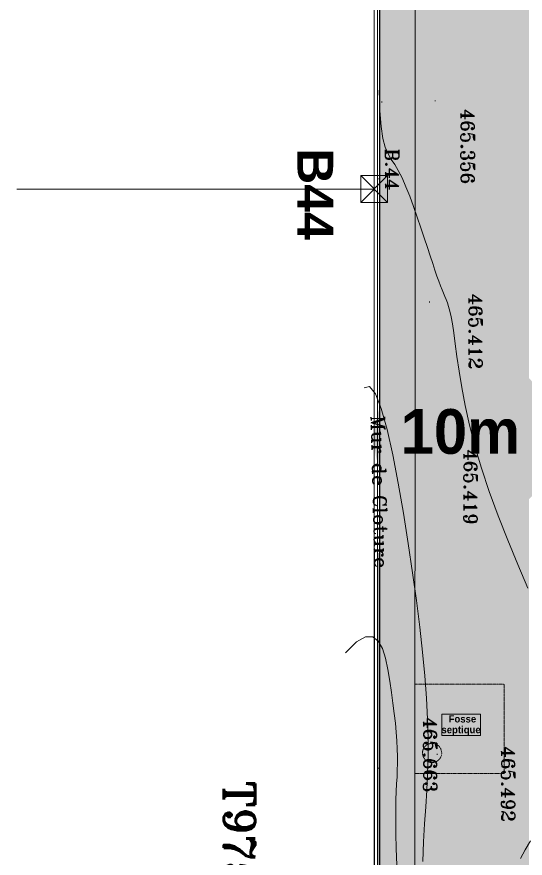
# Model space of a CAD drawing. Header units: millimetres. Extents: x 132836 to 1862386, y -330276 to -143438.
# Drawn here: x 132836 to 161297, y -234764 to -187693 of the extents above; entities that cross this region are included whole.
import ezdxf

# ---------------------------------------------------------------- set-up
doc = ezdxf.new("R2010")
doc.units = ezdxf.units.MM
doc.header["$MEASUREMENT"] = 0
doc.linetypes.add('HIDDEN', pattern=[0.375, 0.25, -0.125])
for name, color, linetype in [('Divers - Dessin général', 7, 'Continuous'), ('Hachure', 7, 'Continuous'), ('Nouveau_0', 7, 'Continuous'), ('Nouveau_CN_01_00', 7, 'Continuous'), ('Nouveau_CN_02_00', 7, 'Continuous'), ('Nouveau_Réferences foncières extraites', 7, 'Continuous'), ('Nouveau_TopoAlt', 7, 'Continuous'), ('Nouveau_TopoJIS', 7, 'Continuous'), ('Nouveau_TOPOJIS TITRE', 7, 'Continuous'), ('Nouveau_TopoMa TITTR', 7, 'Continuous'), ('Textes - 1_100', 7, 'Continuous'), ('TopoAlt', 7, 'Continuous')]:
    doc.layers.add(name, color=color, linetype=linetype)
doc.styles.add('STYLE_GENERE_3', font='')
doc.styles.add('STYLE_GENERE_4', font='')
doc.styles.add('STYLE_GENERE_5', font='romant.shx')
doc.styles.get('STYLE_GENERE_3').set_extended_font_data('Arial', bold=True)
doc.styles.get('STYLE_GENERE_4').set_extended_font_data('Agency FB', bold=True)

msp = doc.modelspace()

# ---------------------------------------------------------------- hatches: boundary and pattern name
at = {"linetype": 'Continuous', "lineweight": 0, "true_color": 0x6f6f6f}
h = msp.add_hatch(color=8, dxfattribs=at)
h.paths.add_polyline_path([(141848.442, -275935.042), (141848.442, -295062.571), (269220.821, -293826.868), (269220.821, -270902.734), (268763.049, -270902.734), (254213.6, -271040.575), (254213.6, -163437.635), (153156.2, -163437.635), (153156.2, -271040.575), (153182.962, -271040.57), (153183.146, -272000.514, -0.409427364), (149183.681, -275935.042)])
h.paths.add_polyline_path([(158435.584, -260639.953), (155145.584, -260639.953), (155145.584, -248364.953), (155145.584, -243089.974), (155145.584, -242189.974), (158435.584, -242189.974)], flags=0)
h.paths.add_polyline_path([(196775.042, -260810.571), (196775.042, -222495.57), (186955.542, -222495.57), (186955.542, -218295.57), (196754.55, -218295.57), (196754.55, -208495.57), (196754.55, -204495.57), (193355.542, -204495.57), (193355.542, -201780.57), (193355.542, -195161.535), (195576.034, -195161.535), (195576.034, -189810.571), (217850.068, -189810.571), (217850.068, -262266.885), (245610.045, -262266.885), (245610.045, -253395.571), (245626.034, -253395.571), (246426.034, -253395.571), (247826.034, -253395.571), (247826.034, -248005.571), (247826.034, -246605.571), (245626.034, -246605.571), (245610.045, -246605.571), (245610.045, -171995.57), (212806.28, -171995.57), (161503.433, -171995.57), (161503.433, -193810.571), (161503.433, -230015.57), (161503.433, -260810.571)], flags=0)
h.paths.add_polyline_path([(162737.042, -269433.913, -0.09031866), (162858.773, -268727.623, -0.201448728), (163912.639, -267592.74, -0.104211445), (164718.006, -267415.055), (165317.979, -267409.371, -0.104044608), (166125.354, -267571.244, -0.238255457), (167284.257, -268953.318, -0.055188622), (167336.836, -269390.334), (167338.931, -269611.438), (167351.046, -270890.267), (167092.583, -271892.761, -0.267949192), (165370.083, -272909.124), (164770.11, -272914.808, -0.193717464), (163379.252, -272370.185, -0.070568756), (163028.663, -271931.262, -0.131652498), (162751.253, -270933.845)], flags=0)
h.paths.add_polyline_path([(173316.986, -273599.031), (173316.986, -273452.052), (173330.488, -267377.824, -0.380556701), (175316.986, -265609.826), (175394.714, -265609.826), (175394.714, -270609.826), (190394.714, -270609.826), (190394.714, -265609.826), (195356.191, -265609.826, -0.414213562), (196856.191, -267109.826), (196856.191, -273660.699, -0.345501612), (195137.285, -275433.432), (175327.752, -275599.002, -0.415791099)], flags=0)
h.paths.add_polyline_path([(205510.093, -271504.083, -0.134473934), (205230.948, -270484.937), (205230.948, -268984.937, -0.414213562), (207230.948, -266984.937), (207830.948, -266984.937, -0.414213562), (209830.948, -268984.937), (209830.948, -270484.937, -0.128820346), (209574.03, -271465.581, -0.270936291), (207830.948, -272484.937), (207230.948, -272484.937, -0.264979997)], flags=0)
h.paths.add_polyline_path([(217862.687, -273329.325), (217869.949, -267730.336, -0.098561509), (218100.718, -266943.721), (218117.681, -266951.545, -0.258849002), (219955.479, -265605.827), (219953.141, -265587.294), (220637.569, -265587.294), (220637.569, -265687.294), (220637.569, -270687.294), (250537.569, -270687.294), (250537.569, -265687.294), (252208.004, -265687.294), (254186.294, -265687.294), (254186.294, -267687.294), (254186.294, -271062.255, 0.001345761), (254186.323, -271073.021), (254197.209, -273095.233, -0.414213562), (252208.004, -275105.97), (243484.534, -275105.97, -0.005188955), (243431.438, -275116.103), (235447.992, -275196.191), (220071.012, -275253.24, -0.386553331), (217873.089, -273475.385, -0.025189219)], flags=0)
at = {"linetype": 'Continuous', "lineweight": 0, "true_color": 0x90b349}
msp.add_hatch(color=55, dxfattribs=at).paths.add_polyline_path([(153135.736, -163719.488), (153116.298, -271660.98), (155116.298, -271661.341), (155135.376, -165719.848), (251905.262, -165737.275), (251887.357, -265587.294), (253887.357, -265587.654), (253905.622, -163737.635)])
at = {"linetype": 'Continuous', "lineweight": 0, "true_color": 0xa7a7a7}
msp.add_hatch(color=253, dxfattribs=at).paths.add_polyline_path([(152844.113, -211296.518, 1), (162844.113, -211296.518, 1)])

# ---------------------------------------------------------------- linework, layer by layer
at = {"color": 8, "linetype": 'Continuous', "lineweight": 5}
for p, q in [((152087.279, -196562.924), (153596.997, -198072.345)), ((152087.427, -198072.494), (153596.849, -196562.775))]:
    msp.add_line(p, q, dxfattribs=at)
at = {"color": 14, "linetype": 'Continuous', "lineweight": 5, "true_color": 0xa40f02}
for p, q in [((152087.279, -196562.924), (153596.997, -198072.345)), ((152087.427, -198072.494), (153596.849, -196562.775))]:
    msp.add_line(p, q, dxfattribs=at)
at = {"color": 9, "linetype": 'Continuous', "lineweight": 5}
msp.add_lwpolyline([(149183.681, -275935.042), (141848.442, -275935.042), (141848.442, -295062.571), (269220.821, -293826.868), (269220.821, -270902.734), (268763.049, -270902.734), (254213.6, -271040.575), (254213.6, -163437.635), (153163.039, -163437.635), (153163.039, -271040.575), (153156.2, -271040.575), (153156.383, -272000.519), (153183.146, -272000.514, -0.409427364)], format="xyb", close=True, dxfattribs=at)
at = {"color": 7, "linetype": 'Continuous', "lineweight": 5}
msp.add_lwpolyline([(153135.736, -163719.488), (153116.298, -271660.98), (155116.298, -271661.341), (155135.376, -165719.848), (251905.262, -165737.275), (251887.357, -265587.294), (253887.357, -265587.654), (253905.622, -163737.635)], close=True, dxfattribs=at)
at = {"color": 8, "linetype": 'Continuous', "lineweight": 5, "flags": 128}
msp.add_lwpolyline([(153596.849, -196562.775), (153596.997, -198072.345), (152087.427, -198072.494), (152087.279, -196562.924)], close=True, dxfattribs=at)
at = {"color": 14, "linetype": 'Continuous', "lineweight": 5, "true_color": 0xa40f02, "flags": 128}
msp.add_lwpolyline([(153596.849, -196562.775), (153596.997, -198072.345), (152087.427, -198072.494), (152087.279, -196562.924)], close=True, dxfattribs=at)
at = {"color": 7, "linetype": 'HIDDEN', "lineweight": 5}
msp.add_lwpolyline([(160123.159, -230021.598), (160124.059, -225021.598), (155124.059, -225020.698), (155124.059, -230020.698)], close=True, dxfattribs=at)
at = {"color": 12, "linetype": 'HIDDEN', "lineweight": 5, "true_color": 0xcc0000}
msp.add_arc((156085.811, -228877.595), 537.022, 352.724995, 348.9590598, dxfattribs=at)
at = {"layer": 'Divers - Dessin général', "color": 8, "linetype": 'Continuous', "lineweight": 5}
msp.add_lwpolyline([(254205.676, -163437.635), (254186.294, -271067.638), (152856.388, -272027.634), (152839.018, -197317.635), (152835.676, -163437.635)], close=True, dxfattribs=at)
at = {"layer": 'Divers - Dessin général', "color": 14, "linetype": 'Continuous', "lineweight": 5, "true_color": 0x990000}
msp.add_lwpolyline([(254205.676, -163437.635), (254186.294, -271067.638), (152856.388, -272027.634), (152839.018, -197317.635), (152835.676, -163437.635)], close=True, dxfattribs=at)
at = {"layer": 'Hachure', "color": 7, "linetype": 'Continuous', "lineweight": 5, "flags": 128}
msp.add_lwpolyline([(156623.422, -226700.45), (158793.495, -226700.45), (158793.495, -227906.94), (156623.422, -227906.94)], close=True, dxfattribs=at)
at = {"layer": 'Nouveau_0', "color": 8, "linetype": 'Continuous', "lineweight": 5}
for p, q in [((152835.676, -163437.635), (152835.676, -197326.333)), ((152835.676, -163437.635), (152835.676, -197326.333)), ((152835.676, -197326.333), (152835.676, -272063.016)), ((152835.676, -197326.333), (152835.676, -272063.016))]:
    msp.add_line(p, q, dxfattribs=at)
for points in [[(132835.676, -197326.333), (152835.676, -197326.333), (152835.676, -163437.635), (152835.676, -143437.635)], [(132835.676, -272242.893), (152835.676, -272063.016), (152835.676, -197326.333), (132835.676, -197326.333)]]:
    msp.add_lwpolyline(points, dxfattribs=at)
at = {"layer": 'Nouveau_0', "color": 8, "linetype": 'Continuous', "lineweight": 5, "flags": 128}
msp.add_lwpolyline([(152835.676, -272063.016), (254199.193, -271079.638), (254199.193, -163437.635), (152835.676, -163437.635), (152835.676, -197326.333)], close=True, dxfattribs=at)
msp.add_lwpolyline([(253999.193, -270881.569), (253999.193, -163637.635), (153035.676, -163637.635), (153035.676, -197326.333), (153035.676, -271861.067)], dxfattribs=at)
at = {"layer": 'Nouveau_CN_01_00', "color": 8, "linetype": 'Continuous', "lineweight": 5, "flags": 128}
for points in [[(153124.693, -191791.032), (153158.665, -192950.993), (153229.792, -193835.691), (153333.761, -194497.513), (153466.261, -194988.848), (153622.978, -195362.082), (153799.601, -195669.602), (153991.817, -195963.797), (154195.313, -196297.052), (154405.987, -196709.917), (154620.576, -197195.579), (154836.028, -197735.391), (155049.289, -198310.701), (155257.306, -198902.86), (155457.028, -199493.217), (155645.401, -200063.124), (155819.372, -200593.93), (155976.665, -201070.826), (156118.113, -201494.375), (156245.325, -201868.978), (156359.911, -202199.039), (156463.479, -202488.959), (156557.639, -202743.141), (156644, -202965.989), (156724.172, -203161.905), (156799.689, -203337.413), (156871.788, -203507.531), (156941.632, -203689.394), (157010.384, -203900.143), (157079.205, -204156.914), (157149.259, -204476.846), (157221.707, -204877.076), (157297.713, -205374.744), (157379.755, -205983.137), (157475.572, -206700.147), (157594.223, -207519.818), (157744.762, -208436.191), (157936.247, -209443.31), (158177.734, -210535.216), (158478.279, -211705.954), (158846.939, -212949.565), (159288.159, -214256.877), (159787.939, -215605.864), (160327.666, -216971.283), (160888.729, -218327.892), (161452.517, -219650.45)], [(154111.707, -235156.657), (154082.704, -234220.954), (154061.808, -233395.293), (154051.334, -232674.133), (154052.678, -232050.124), (154063.552, -231508.671), (154080.746, -231033.372), (154101.052, -230607.823), (154121.26, -230215.621), (154138.161, -229840.361), (154148.545, -229465.64), (154149.204, -229075.056), (154137.514, -228655.028), (154113.193, -228203.278), (154076.547, -227720.351), (154027.879, -227206.794), (153967.493, -226663.153), (153895.695, -226089.973), (153812.789, -225487.8), (153719.078, -224857.18), (153612.158, -224207.301), (153478.785, -223581.925), (153303.005, -223033.453), (153068.864, -222614.291), (152760.41, -222376.841), (152361.687, -222373.505), (151856.743, -222656.689), (151229.625, -223278.795)], [(161596.332, -233795.695), (161296.581, -234303.288), (161037.358, -234781.229)]]:
    msp.add_lwpolyline(points, dxfattribs=at)
at = {"layer": 'Nouveau_CN_02_00', "color": 8, "linetype": 'Continuous', "lineweight": 5, "flags": 128}
msp.add_lwpolyline([(155569.578, -234943.616), (155613.651, -233849.335), (155669.559, -232839.298), (155729.752, -231885.549), (155786.679, -230960.133), (155832.791, -230035.095), (155860.537, -229082.48), (155862.367, -228074.334), (155832.121, -226987.595), (155769.197, -225818.781), (155674.381, -224569.305), (155548.462, -223240.579), (155392.227, -221834.015), (155206.464, -220351.025), (154991.96, -218793.021), (154749.503, -217161.417), (154480.62, -215470.942), (154189.803, -213789.607), (153882.285, -212198.74), (153563.295, -210779.669), (153238.068, -209613.722), (152911.833, -208782.227), (152589.823, -208366.514), (152277.27, -208447.91)], dxfattribs=at)
at = {"layer": 'Nouveau_TopoJIS', "color": 8, "linetype": 'Continuous', "lineweight": 5}
for p, q in [((153275.911, -192430.51), (153275.911, -192480.51)), ((156249.911, -192367.51), (156249.911, -192417.51)), ((153104.911, -196731.51), (153104.911, -196781.51)), ((155938.911, -203621.51), (155938.911, -203671.51)), ((156017.911, -212080.51), (156017.911, -212130.51)), ((156373.911, -228928.51), (156373.911, -228978.51)), ((153069.911, -229705.51), (153069.911, -229755.51))]:
    msp.add_line(p, q, dxfattribs=at)
at = {"layer": 'Nouveau_TOPOJIS TITRE', "color": 8, "linetype": 'Continuous', "lineweight": 5}
msp.add_line((152835.676, -197326.333), (152835.676, -197376.333), dxfattribs=at)
at = {"layer": 'TopoAlt', "color": 211, "linetype": 'Continuous', "lineweight": 5, "true_color": 0xfe55ff}
msp.add_lwpolyline([(152835.676, -163437.635), (152856.37, -271934.337)], dxfattribs=at)
at = {"layer": 'TopoAlt', "color": 7, "linetype": 'Continuous', "lineweight": 5, "flags": 128}
msp.add_lwpolyline([(152835.676, -163437.635), (152835.733, -163737.635), (152856.37, -271934.337), (153156.37, -271934.279), (153135.733, -163737.635), (253905.622, -163737.635), (253886.348, -270769.248), (253886.294, -271069.253), (254186.294, -271067.638), (254205.622, -163737.635), (254205.676, -163437.635), (253905.676, -163437.635), (153135.676, -163437.635)], close=True, dxfattribs=at)

# ---------------------------------------------------------------- texts
at = {"layer": 'Hachure', "color": 14, "linetype": 'Continuous', "lineweight": 5, "true_color": 0xa40f02, "insert": (157672.723, -210909.021), "char_height": 2500, "attachment_point": 5, "style": 'STYLE_GENERE_4'}
msp.add_mtext('\\A1;{\\pqc;\\fAgency FB|b1|i0|c0|p34;10\\fAgency FB|b1|i0|c0|p34;m}', dxfattribs=at)
at = {"layer": 'Hachure', "color": 14, "linetype": 'Continuous', "lineweight": 5, "true_color": 0xa40f02, "insert": (157708.458, -227334.179), "char_height": 400, "width": 2170.07289, "attachment_point": 5, "line_spacing_factor": 0.904059, "style": 'STYLE_GENERE_4'}
msp.add_mtext('\\A1;{\\pqc;\\fAgency FB|b1|i0|c0|p34; Fosse septique}', dxfattribs=at)
at = {"layer": 'Nouveau_0', "color": 253, "linetype": 'Continuous', "lineweight": 5, "true_color": 0x9f9f9f, "insert": (152662.467, -210020.86), "char_height": 750, "attachment_point": 7, "rotation": 271.4030731, "style": 'STYLE_GENERE_5'}
msp.add_mtext('\\A1;{\\pql;\\Fromant.shx;Mur de Cloture}', dxfattribs=at)
at = {"layer": 'Nouveau_Réferences foncières extraites', "color": 253, "linetype": 'Continuous', "lineweight": 5, "true_color": 0x9f9f9f, "insert": (143850.8, -230431.098), "char_height": 1750, "attachment_point": 7, "rotation": 270, "style": 'STYLE_GENERE_5'}
msp.add_mtext('\\A1;{\\pql;\\Fromant.shx;T975/72}', dxfattribs=at)
at = {"layer": 'Nouveau_TopoAlt', "color": 253, "linetype": 'Continuous', "lineweight": 5, "true_color": 0x9f9f9f, "char_height": 750, "attachment_point": 1, "rotation": 270, "style": 'STYLE_GENERE_5'}
for s, insert in [('\\A1;{\\pql;\\Fromant.shx;465.356}', (158452.557, -192843.582)), ('\\A1;{\\pql;\\Fromant.shx;465.412}', (158887.501, -203189.592)), ('\\A1;{\\pql;\\Fromant.shx;465.419}', (158615.515, -211896.366)), ('\\A1;{\\pql;\\Fromant.shx;465.663}', (156349.935, -226884.272)), ('\\A1;{\\pql;\\Fromant.shx;465.492}', (160712.713, -228515.409))]:
    msp.add_mtext(s, dxfattribs=dict(at, insert=insert))
at = {"layer": 'Nouveau_TopoMa TITTR', "color": 253, "linetype": 'Continuous', "lineweight": 5, "true_color": 0x9f9f9f, "insert": (153469.65, -195068.576), "char_height": 750, "attachment_point": 7, "rotation": 270, "style": 'STYLE_GENERE_5'}
msp.add_mtext('\\A1;{\\pql;\\Fromant.shx;B.44}', dxfattribs=at)
at = {"layer": 'Textes - 1_100', "color": 253, "linetype": 'Continuous', "lineweight": 5, "true_color": 0x9f9f9f, "insert": (149547.255, -195045), "char_height": 2000, "attachment_point": 4, "rotation": 270.0056521, "style": 'STYLE_GENERE_3'}
msp.add_mtext('\\A1;{\\pql;\\fArial|b1|i0|c0|p38;B4\\fArial|b1|i0|c0|p38;4}', dxfattribs=at)
at = {"layer": 'Textes - 1_100', "color": 14, "linetype": 'Continuous', "lineweight": 5, "true_color": 0x990000, "insert": (149547.255, -195045), "char_height": 2000, "attachment_point": 4, "rotation": 270.0056521, "style": 'STYLE_GENERE_3'}
msp.add_mtext('\\A1;{\\pql;\\fArial|b1|i0|c0|p38;B4\\fArial|b1|i0|c0|p38;4}', dxfattribs=at)

doc.saveas('drawing.dxf')
